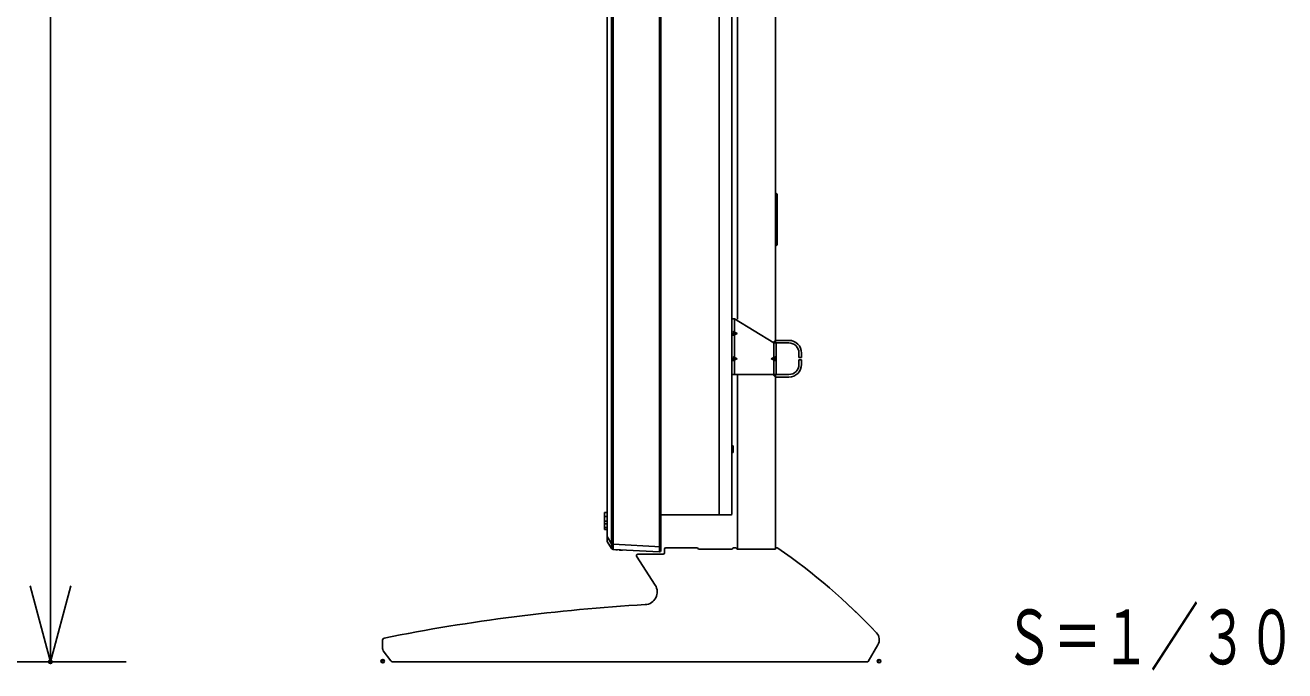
# Model space of a CAD drawing. Units: millimetres, scale not verified. Extents: x -63 to 64, y -57 to 57.
# Drawn here: x 20.05 to 53.27, y 0.48 to 17.49 of the extents above; entities that cross this region are included whole.
import ezdxf
from ezdxf.enums import TextEntityAlignment as Align

# ---------------------------------------------------------------- set-up
doc = ezdxf.new("R2010")
doc.units = ezdxf.units.MM
doc.header["$LTSCALE"] = 0.190236
doc.header["$PDMODE"] = 32
doc.header["$PDSIZE"] = 0.0951
for name, color, linetype in [('0-0_TOUROKU', 1, 'Continuous'), ('0-1_GAIKEI', 1, 'Continuous'), ('0-2_MOJI1', 3, 'Continuous'), ('0-3_WAKU', 7, 'Continuous')]:
    doc.layers.add(name, color=color, linetype=linetype)
doc.styles.add('ＭＳ ゴシック', font='')
doc.styles.get('ＭＳ ゴシック').set_extended_font_data('MS Gothic')

# ---------------------------------------------------------------- blocks, each defined once
blk = doc.blocks.new('_OPEN30')
at = {"layer": '0-2_MOJI1', "color": 7}
blk.add_line((0, 0), (-1, 0), dxfattribs=at)
blk.add_lwpolyline([(-1, 0.26795), (0, 0), (-1, -0.26795)], dxfattribs=at)

msp = doc.modelspace()

# ---------------------------------------------------------------- linework, layer by layer
at = {"layer": '0-1_GAIKEI'}
for p, q in [((35.5537, 34.2492), (35.5537, 3.8303)), ((36.7774, 34.4598), (36.7774, 3.6197)), ((38.3453, 4.5897), (38.3453, 33.4574)), ((39.883, 11.7331), (39.883, 13.0131)), ((38.6874, 9.7564), (38.7541, 9.7564)), ((38.7541, 9.7564), (38.7541, 9.4064)), ((38.7541, 9.3397), (38.8208, 9.3731)), ((38.7541, 9.3397), (38.7541, 8.7398)), ((39.7874, 9.1231), (39.7874, 8.7398)), ((40.1874, 9.1898), (39.8541, 9.1898)), ((39.8541, 9.1231), (40.1874, 9.1231)), ((38.6874, 8.7064), (38.8208, 8.7064)), ((38.8208, 8.7064), (38.7541, 8.7398)), ((38.7541, 8.6731), (38.8208, 8.7064)), ((38.7541, 8.6731), (38.7541, 8.2897)), ((39.7874, 8.7398), (39.7207, 8.7064)), ((39.8541, 8.7064), (39.7207, 8.7064)), ((39.7207, 8.7064), (39.7874, 8.6731)), ((39.7874, 8.6731), (39.7874, 8.2897)), ((39.8541, 8.7064), (39.8541, 8.7398)), ((39.8541, 8.6731), (39.8541, 8.7064)), ((39.8541, 8.6731), (39.8541, 8.2897)), ((40.4541, 8.8564), (40.4541, 8.8397)), ((40.5208, 8.8397), (40.5208, 8.8564)), ((40.5208, 8.8397), (40.5208, 8.7397)), ((40.4541, 8.5731), (40.4541, 8.5564)), ((40.5208, 8.5564), (40.5208, 8.5731)), ((38.6874, 8.2897), (38.7541, 8.2897)), ((38.7541, 8.2897), (39.7874, 8.2897)), ((39.7874, 8.2897), (39.8541, 8.2897)), ((40.1874, 8.2897), (39.8541, 8.2897)), ((39.8541, 8.2231), (40.1874, 8.2231)), ((35.3274, 4.6515), (35.3941, 4.6515)), ((35.3274, 4.6515), (35.3274, 4.5466)), ((35.3274, 4.4255), (35.3274, 4.5466)), ((35.3941, 4.5466), (35.3274, 4.5466)), ((35.3274, 4.4255), (35.3941, 4.4255)), ((35.3274, 4.4255), (35.3274, 4.3543)), ((35.3274, 4.3543), (35.3941, 4.3543)), ((35.3274, 4.2597), (35.3274, 4.3543)), ((35.3274, 4.2597), (35.3941, 4.2597)), ((35.3274, 4.2597), (35.3941, 4.2597)), ((35.3274, 4.2597), (35.3274, 4.2597)), ((35.3274, 4.2077), (35.3274, 4.2077)), ((35.3274, 4.2074), (35.3274, 4.2077)), ((35.3941, 4.2074), (35.3274, 4.2074)), ((35.3941, 4.0255), (35.5137, 3.8303)), ((35.5137, 3.8303), (35.5537, 3.8303)), ((35.5542, 3.6838), (35.5537, 3.6839)), ((35.5542, 3.8172), (36.8108, 3.7513)), ((35.6458, 3.6624), (35.6444, 3.6624)), ((35.7169, 3.6741), (35.7187, 3.6641)), ((35.7187, 3.6641), (35.7962, 3.6627)), ((35.7962, 3.6627), (35.7976, 3.6711))]:
    msp.add_line(p, q, dxfattribs=at)
at = {"layer": '0-1_GAIKEI', "color": 7}
for p, q in [((36.8108, 34.4265), (36.8108, 3.6531)), ((35.3941, 34.1673), (35.3941, 3.9122)), ((38.833, 9.7524), (38.833, 25.8731)), ((39.833, 9.1395), (39.833, 25.8731)), ((38.6874, 15.7064), (38.6874, 15.6398)), ((38.6874, 9.7564), (38.6874, 15.6398)), ((38.833, 3.6898), (38.833, 8.2898)), ((39.833, 3.6964), (39.833, 8.2898)), ((38.6874, 5.9231), (38.6874, 6.2231)), ((38.6874, 5.9231), (38.6874, 5.8564)), ((36.8108, 4.5897), (38.6541, 4.5897)), ((35.5137, 3.7077), (35.399, 3.8948)), ((36.7774, 3.6197), (35.5542, 3.6838)), ((36.9063, 3.6898), (36.9063, 3.5898)), ((37.7721, 3.7231), (36.9397, 3.7231)), ((37.8067, 3.6927), (37.7792, 3.7202)), ((38.6855, 3.6898), (37.8138, 3.6898)), ((38.72, 3.7202), (38.6926, 3.6927)), ((38.7921, 3.7231), (38.7272, 3.7231)), ((38.8267, 3.6927), (38.7992, 3.7202)), ((39.8264, 3.6898), (38.8338, 3.6898)), ((39.8364, 3.7064), (39.8364, 3.6998)), ((39.8793, 3.7231), (39.853, 3.7231)), ((39.9363, 3.69), (39.9363, 3.6907)), ((36.1726, 3.5052), (36.6634, 2.7396)), ((36.873, 3.5564), (36.2006, 3.5564)), ((40.003, 3.6439), (40.003, 3.6425)), ((42.383, 1.6022), (42.383, 1.6065)), ((42.4075, 1.5831), (42.4023, 1.5831)), ((29.473, 1.2988), (29.473, 1.0726)), ((29.4925, 1.0133), (29.6913, 0.7435)), ((42.2759, 0.728), (42.5358, 1.1673)), ((29.7316, 0.7231), (42.2673, 0.7231))]:
    msp.add_line(p, q, dxfattribs=at)
at = {"layer": '0-1_GAIKEI', "color": 3}
for p, q in [((20.7122, 32.4531), (20.7122, 2.7229)), ((3.3483, 0.7229), (22.7122, 0.7229))]:
    msp.add_line(p, q, dxfattribs=at)
at = {"layer": '0-1_GAIKEI'}
for points in [[(35.5137, 3.8303), (35.5137, 34.2492), (35.3941, 34.0541)], [(38.7541, 9.7564), (39.7874, 9.1231), (39.8541, 9.1231), (39.8541, 8.7398)], [(38.6874, 9.3731), (38.8208, 9.3731), (38.7541, 9.4064)], [(40.5208, 8.7397), (40.4541, 8.7397), (40.4541, 8.8397)], [(40.4541, 8.5731), (40.4541, 8.6731), (40.5208, 8.6731), (40.5208, 8.5731)], [(38.7208, 6.3897), (38.7208, 6.3231), (38.7208, 6.2564)], [(35.3941, 4.2077), (35.3274, 4.2077), (35.3274, 4.2597)], [(35.5127, 3.7412), (35.5127, 3.742), (35.5127, 3.7428), (35.5127, 3.7436), (35.5127, 3.7444), (35.5127, 3.7452), (35.5127, 3.746), (35.5127, 3.7468), (35.5127, 3.7476), (35.5127, 3.7484), (35.5127, 3.7492), (35.5128, 3.75), (35.5128, 3.7508), (35.5128, 3.7516), (35.5128, 3.7524), (35.5128, 3.7532), (35.5128, 3.754), (35.5128, 3.7548), (35.5128, 3.7556), (35.5128, 3.7564), (35.5128, 3.7572), (35.5128, 3.758), (35.5128, 3.7588), (35.5128, 3.7596), (35.5128, 3.7604), (35.5128, 3.7612), (35.5128, 3.762), (35.5128, 3.7628), (35.5128, 3.7636), (35.5128, 3.7645), (35.5128, 3.7653), (35.5128, 3.7661), (35.5128, 3.7669), (35.5128, 3.7677), (35.5128, 3.7685), (35.5128, 3.7693), (35.5128, 3.7701), (35.5128, 3.7709), (35.5128, 3.7717), (35.5128, 3.7725)], [(35.513, 3.7099), (35.513, 3.7107), (35.513, 3.7115), (35.5129, 3.7123), (35.5129, 3.7131), (35.5129, 3.7139), (35.5129, 3.7148), (35.5129, 3.7156), (35.5129, 3.7164), (35.5129, 3.7172), (35.5129, 3.718), (35.5129, 3.7188), (35.5129, 3.7196), (35.5128, 3.7204), (35.5128, 3.7212), (35.5128, 3.722), (35.5128, 3.7228), (35.5128, 3.7236), (35.5128, 3.7244), (35.5128, 3.7252), (35.5128, 3.726), (35.5128, 3.7268), (35.5128, 3.7276), (35.5128, 3.7284), (35.5128, 3.7292), (35.5128, 3.73), (35.5128, 3.7308), (35.5128, 3.7316), (35.5128, 3.7324), (35.5128, 3.7332), (35.5128, 3.734), (35.5128, 3.7348), (35.5128, 3.7356), (35.5128, 3.7364), (35.5128, 3.7372), (35.5128, 3.738), (35.5128, 3.7388), (35.5127, 3.7396), (35.5127, 3.7404), (35.5127, 3.7412)], [(35.5128, 3.7725), (35.5128, 3.7733), (35.5128, 3.7741), (35.5128, 3.7749), (35.5128, 3.7757), (35.5128, 3.7765), (35.5128, 3.7773), (35.5128, 3.7781), (35.5129, 3.7789), (35.5129, 3.7797), (35.5129, 3.7805), (35.5129, 3.7813), (35.5129, 3.7821), (35.5129, 3.7829), (35.5129, 3.7837), (35.5129, 3.7845), (35.5129, 3.7853), (35.5129, 3.7861), (35.5129, 3.7869), (35.5129, 3.7877), (35.5129, 3.7885), (35.5129, 3.7893), (35.5129, 3.7901), (35.5129, 3.7909), (35.5129, 3.7917), (35.5129, 3.7925), (35.5129, 3.7933), (35.5129, 3.7941), (35.5129, 3.7949), (35.5129, 3.7957), (35.5129, 3.7965), (35.5129, 3.7973), (35.5129, 3.7981), (35.5129, 3.7989), (35.5129, 3.7997), (35.5129, 3.8005), (35.5129, 3.8013), (35.5129, 3.8021), (35.513, 3.8029), (35.513, 3.8037)], [(35.513, 3.8142), (35.513, 3.8144), (35.513, 3.8146), (35.513, 3.8148), (35.513, 3.815), (35.513, 3.8152), (35.513, 3.8154), (35.513, 3.8156), (35.513, 3.8158), (35.513, 3.816), (35.513, 3.8162), (35.513, 3.8164), (35.513, 3.8166), (35.513, 3.8168), (35.513, 3.817), (35.513, 3.8172), (35.513, 3.8174), (35.513, 3.8176), (35.513, 3.8178), (35.513, 3.818), (35.513, 3.8182), (35.513, 3.8184), (35.513, 3.8186), (35.513, 3.8188), (35.513, 3.819), (35.513, 3.8192), (35.513, 3.8194), (35.513, 3.8196), (35.513, 3.8198), (35.5131, 3.82), (35.5131, 3.8202), (35.5131, 3.8204), (35.5131, 3.8206), (35.5131, 3.8208), (35.5131, 3.821), (35.5131, 3.8212), (35.5131, 3.8214), (35.5131, 3.8216), (35.5131, 3.8218), (35.5131, 3.822)], [(35.513, 3.8037), (35.513, 3.8045), (35.513, 3.8053), (35.513, 3.8061), (35.513, 3.8069), (35.513, 3.8077), (35.513, 3.8085), (35.513, 3.8093), (35.513, 3.8101), (35.513, 3.8109), (35.513, 3.8117), (35.513, 3.8125), (35.513, 3.8134), (35.513, 3.8142), (35.513, 3.8142)], [(35.5131, 3.822), (35.5131, 3.8222), (35.5131, 3.8224), (35.5132, 3.8227), (35.5132, 3.8229), (35.5132, 3.8231), (35.5132, 3.8233), (35.5132, 3.8235), (35.5132, 3.8237), (35.5132, 3.8239), (35.5132, 3.8241), (35.5132, 3.8243), (35.5132, 3.8245), (35.5133, 3.8247), (35.5133, 3.8249), (35.5133, 3.8251), (35.5133, 3.8253), (35.5133, 3.8255), (35.5133, 3.8257), (35.5133, 3.8259), (35.5133, 3.8261), (35.5134, 3.8263), (35.5134, 3.8265), (35.5134, 3.8267), (35.5134, 3.8269), (35.5134, 3.8271), (35.5134, 3.8273), (35.5134, 3.8275), (35.5135, 3.8277), (35.5135, 3.8279), (35.5135, 3.8281), (35.5135, 3.8283), (35.5135, 3.8285), (35.5135, 3.8287), (35.5136, 3.8289), (35.5136, 3.8291), (35.5136, 3.8293), (35.5136, 3.8295), (35.5136, 3.8297), (35.5136, 3.8299)], [(35.5136, 3.8299), (35.5137, 3.8301), (35.5137, 3.8303)], [(35.5542, 3.8172), (35.5542, 3.8166), (35.5542, 3.816), (35.5542, 3.8154), (35.5543, 3.8148), (35.5543, 3.8142), (35.5543, 3.8135), (35.5543, 3.8129), (35.5543, 3.8123), (35.5543, 3.8117), (35.5543, 3.8111), (35.5543, 3.8105), (35.5544, 3.8099), (35.5544, 3.8093), (35.5544, 3.8087), (35.5544, 3.8081), (35.5544, 3.8075), (35.5544, 3.8069), (35.5544, 3.8063), (35.5544, 3.8057), (35.5545, 3.8051), (35.5545, 3.8045), (35.5545, 3.8038), (35.5545, 3.8032), (35.5545, 3.8026), (35.5545, 3.802), (35.5545, 3.8014), (35.5545, 3.8008), (35.5545, 3.8002), (35.5545, 3.7996), (35.5546, 3.799), (35.5546, 3.7984), (35.5546, 3.7978), (35.5546, 3.7972), (35.5546, 3.7966), (35.5546, 3.796), (35.5546, 3.7954), (35.5546, 3.7948), (35.5546, 3.7941), (35.5546, 3.7935)], [(35.5549, 3.6989), (35.5549, 3.6983), (35.5549, 3.6977), (35.5549, 3.6971), (35.5549, 3.6965), (35.5549, 3.6959), (35.5549, 3.6953), (35.5549, 3.6947), (35.5549, 3.6941), (35.5548, 3.6935), (35.5548, 3.6929), (35.5548, 3.6923), (35.5548, 3.6917), (35.5548, 3.6911), (35.5548, 3.6905), (35.5548, 3.6899), (35.5548, 3.6892), (35.5547, 3.6886), (35.5547, 3.688), (35.5547, 3.6874), (35.5547, 3.6868), (35.5547, 3.6862), (35.5547, 3.6856), (35.5546, 3.685), (35.5544, 3.6844), (35.5542, 3.6838)], [(35.5546, 3.7935), (35.5546, 3.7929), (35.5546, 3.7923), (35.5546, 3.7917), (35.5547, 3.7911), (35.5547, 3.7905), (35.5547, 3.7899), (35.5547, 3.7893), (35.5547, 3.7887), (35.5547, 3.7881), (35.5547, 3.7875), (35.5547, 3.7869), (35.5547, 3.7863), (35.5547, 3.7857), (35.5547, 3.785), (35.5547, 3.7844), (35.5547, 3.7838), (35.5547, 3.7832), (35.5547, 3.7826), (35.5547, 3.782), (35.5548, 3.7814), (35.5548, 3.7808), (35.5548, 3.7802), (35.5548, 3.7796), (35.5548, 3.779), (35.5548, 3.7784), (35.5548, 3.7778), (35.5548, 3.7772), (35.5548, 3.7766), (35.5548, 3.776), (35.5548, 3.7753), (35.5548, 3.7747), (35.5548, 3.7741), (35.5548, 3.7735), (35.5548, 3.7729), (35.5548, 3.7723), (35.5548, 3.7717), (35.5548, 3.7711), (35.5548, 3.7705), (35.5548, 3.7699)], [(35.5548, 3.7699), (35.5548, 3.7693), (35.5548, 3.7687), (35.5548, 3.7681), (35.5548, 3.7675), (35.5548, 3.7669), (35.5548, 3.7663), (35.5549, 3.7656), (35.5549, 3.765), (35.5549, 3.7644), (35.5549, 3.7638), (35.5549, 3.7632), (35.5549, 3.7626), (35.5549, 3.762), (35.5549, 3.7614), (35.5549, 3.7608), (35.5549, 3.7602), (35.5549, 3.7596), (35.5549, 3.759), (35.5549, 3.7584), (35.5549, 3.7578), (35.5549, 3.7572), (35.5549, 3.7566), (35.5549, 3.7559), (35.5549, 3.7553), (35.5549, 3.7547), (35.5549, 3.7541), (35.5549, 3.7535), (35.5549, 3.7529), (35.5549, 3.7523), (35.5549, 3.7517), (35.5549, 3.7511), (35.5549, 3.7505), (35.5549, 3.7499), (35.5549, 3.7493), (35.5549, 3.7487), (35.5549, 3.7481), (35.5549, 3.7475), (35.5549, 3.7468), (35.5549, 3.7462)], [(35.5549, 3.7462), (35.5549, 3.7456), (35.5549, 3.745), (35.5549, 3.7444), (35.5549, 3.7438), (35.5549, 3.7432), (35.5549, 3.7426), (35.5549, 3.742), (35.5549, 3.7414), (35.5549, 3.7408), (35.5549, 3.7402), (35.5549, 3.7396), (35.5549, 3.739), (35.5549, 3.7384), (35.5549, 3.7378), (35.5549, 3.7371), (35.5549, 3.7365), (35.5549, 3.7359), (35.5549, 3.7353), (35.5549, 3.7347), (35.5549, 3.7341), (35.5549, 3.7335), (35.5549, 3.7329), (35.5549, 3.7323), (35.5549, 3.7317), (35.5549, 3.7311), (35.5549, 3.7305), (35.5549, 3.7299), (35.5549, 3.7293), (35.5549, 3.7287), (35.5549, 3.7281), (35.5549, 3.7274), (35.5549, 3.7268), (35.5549, 3.7262), (35.5549, 3.7256), (35.5549, 3.725), (35.5549, 3.7244), (35.5549, 3.7238), (35.5549, 3.7232), (35.5549, 3.7226)], [(35.5549, 3.7226), (35.5549, 3.722), (35.5549, 3.7214), (35.5549, 3.7208), (35.5549, 3.7202), (35.5549, 3.7196), (35.5549, 3.719), (35.5549, 3.7183), (35.5549, 3.7177), (35.5549, 3.7171), (35.5549, 3.7165), (35.5549, 3.7159), (35.5549, 3.7153), (35.5549, 3.7147), (35.5549, 3.7141), (35.5549, 3.7135), (35.5549, 3.7129), (35.5549, 3.7123), (35.5549, 3.7117), (35.5549, 3.7111), (35.5549, 3.7105), (35.5549, 3.7099), (35.5549, 3.7093), (35.5549, 3.7086), (35.5549, 3.708), (35.5549, 3.7074), (35.5549, 3.7068), (35.5549, 3.7062), (35.5549, 3.7056), (35.5549, 3.705), (35.5549, 3.7044), (35.5549, 3.7038), (35.5549, 3.7032), (35.5549, 3.7026), (35.5549, 3.702), (35.5549, 3.7014), (35.5549, 3.7008), (35.5549, 3.7002), (35.5549, 3.6996), (35.5549, 3.6989)], [(35.7515, 3.6735), (35.7169, 3.6741), (35.7167, 3.6753)]]:
    msp.add_lwpolyline(points, dxfattribs=at)
at = {"layer": '0-1_GAIKEI', "color": 7}
for points in [[(38.6874, 33.3777), (38.6874, 4.6231), (38.6874, 4.8831)], [(38.6874, 4.9231), (38.6874, 5.7897), (38.6874, 5.8564)], [(35.5132, 3.7087), (35.5132, 3.7088), (35.5132, 3.7088), (35.5131, 3.7088), (35.5131, 3.7088), (35.5131, 3.7089), (35.5131, 3.7089), (35.5131, 3.7089), (35.5131, 3.709), (35.5131, 3.709), (35.5131, 3.709), (35.5131, 3.7091), (35.5131, 3.7091), (35.5131, 3.7091), (35.5131, 3.7091), (35.5131, 3.7092), (35.513, 3.7092), (35.513, 3.7092), (35.513, 3.7093), (35.513, 3.7093), (35.513, 3.7093), (35.513, 3.7093), (35.513, 3.7094), (35.513, 3.7094), (35.513, 3.7094), (35.513, 3.7095), (35.513, 3.7095), (35.513, 3.7095), (35.513, 3.7096), (35.513, 3.7096), (35.513, 3.7096), (35.513, 3.7096), (35.513, 3.7097), (35.513, 3.7097), (35.513, 3.7097), (35.513, 3.7098), (35.513, 3.7098), (35.513, 3.7098), (35.513, 3.7099), (35.513, 3.7099)], [(35.5137, 3.7077), (35.5137, 3.7077), (35.5137, 3.7077), (35.5136, 3.7078), (35.5136, 3.7078), (35.5136, 3.7078), (35.5136, 3.7078), (35.5136, 3.7079), (35.5136, 3.7079), (35.5135, 3.7079), (35.5135, 3.7079), (35.5135, 3.708), (35.5135, 3.708), (35.5135, 3.708), (35.5135, 3.708), (35.5135, 3.7081), (35.5134, 3.7081), (35.5134, 3.7081), (35.5134, 3.7082), (35.5134, 3.7082), (35.5134, 3.7082), (35.5134, 3.7082), (35.5134, 3.7083), (35.5134, 3.7083), (35.5133, 3.7083), (35.5133, 3.7083), (35.5133, 3.7084), (35.5133, 3.7084), (35.5133, 3.7084), (35.5133, 3.7085), (35.5133, 3.7085), (35.5133, 3.7085), (35.5133, 3.7085), (35.5132, 3.7086), (35.5132, 3.7086), (35.5132, 3.7086), (35.5132, 3.7086), (35.5132, 3.7087), (35.5132, 3.7087), (35.5132, 3.7087)], [(40.0198, 3.6303), (40.0185, 3.6312), (40.0173, 3.6321), (40.016, 3.633), (40.0148, 3.6339), (40.0135, 3.6348), (40.0123, 3.6357), (40.011, 3.6366), (40.0098, 3.6375), (40.0086, 3.6384), (40.0073, 3.6394), (40.0061, 3.6403)], [(40.0691, 3.5956), (40.0678, 3.5965), (40.0666, 3.5974), (40.0653, 3.5983), (40.0641, 3.5992), (40.0628, 3.6001), (40.0615, 3.601), (40.0603, 3.6019), (40.059, 3.6028), (40.0577, 3.6036), (40.0565, 3.6045), (40.0552, 3.6054), (40.0539, 3.6063), (40.0527, 3.6072), (40.0514, 3.6081), (40.0501, 3.6089), (40.0489, 3.6098), (40.0476, 3.6107), (40.0463, 3.6116), (40.0451, 3.6125), (40.0438, 3.6134), (40.0425, 3.6143), (40.0413, 3.6151), (40.04, 3.616), (40.0387, 3.6169), (40.0375, 3.6178), (40.0362, 3.6187), (40.0349, 3.6196), (40.0337, 3.6204), (40.0324, 3.6213), (40.0311, 3.6222), (40.0299, 3.6231), (40.0286, 3.624), (40.0274, 3.6249), (40.0261, 3.6258), (40.0248, 3.6267), (40.0236, 3.6276), (40.0223, 3.6285), (40.0211, 3.6294), (40.0198, 3.6303)]]:
    msp.add_lwpolyline(points, dxfattribs=at)
msp.add_lwpolyline([(35.513, 3.7099), (35.513, 3.7099), (35.513, 3.7099)], close=True, dxfattribs=at)
at = {"layer": '0-1_GAIKEI'}
for centre, radius, start, end in [((39.833, 13.0131), 0.05, 0.00009, 90.00007), ((39.833, 11.7331), 0.05, 269.99994, 359.99993), ((39.8541, 9.1231), 0.0667, 90, 180), ((40.1874, 8.8564), 0.3333, 0, 90), ((40.1874, 8.8564), 0.2667, 0, 90), ((40.1874, 8.5564), 0.3333, 270, 0), ((40.1874, 8.5564), 0.2667, 270, 0), ((39.8541, 8.2897), 0.0667, 180, 270), ((38.6874, 6.3897), 0.0333, 0, 90), ((38.6874, 6.2564), 0.0333, 270, 0), ((35.7399, 3.8308), 0.1862, 180.13777, 184.18616), ((35.6444, 3.6817), 0.0193, 184.90006, 270), ((35.6458, 3.6817), 0.0193, 270, 349.0075)]:
    msp.add_arc(centre, radius, start, end, dxfattribs=at)
at = {"layer": '0-1_GAIKEI', "color": 7}
for centre, radius, start, end in [((38.6541, 4.6231), 0.0333, 270, 326.30993), ((38.6541, 4.6231), 0.0333, 326.30993, 0), ((35.4274, 3.9122), 0.0333, 180, 211.5), ((36.9397, 3.6898), 0.0333, 90.00002, 179.99996), ((37.7722, 3.7131), 0.01, 45, 90.00002), ((37.8138, 3.6998), 0.01, 225.00009, 270.00005), ((38.6855, 3.6998), 0.01, 270.00005, 315.00002), ((38.7272, 3.7131), 0.01, 90.00002, 134.99994), ((38.7921, 3.7131), 0.01, 45, 90.00002), ((38.8338, 3.6998), 0.01, 225.00009, 270.00005), ((39.8264, 3.6998), 0.01, 270.00005, 0.00004), ((39.853, 3.7064), 0.0167, 90.00002, 179.99997), ((39.8793, 3.6898), 0.0333, 55.29151, 90.00002), ((30.4082, -9.9838), 16.6667, 43.48993, 55.29151), ((36.2006, 3.5231), 0.0333, 90.00002, 212.66089), ((36.7774, 3.6531), 0.0333, 270, 0), ((36.873, 3.5898), 0.0333, 270.00005, 0.00004), ((36.3826, 2.5597), 0.3333, 273.29046, 32.66091), ((39.2716, -47.6907), 50.0001, 93.29037, 101.25453), ((30.4068, -9.9844), 16.6667, 44.06366, 46.80295), ((29.523, 1.2988), 0.05, 101.25453, 179.99995), ((42.3063, 1.303), 0.2667, 329.38735, 43.48982), ((29.573, 1.0726), 0.1, 180.00007, 216.38444), ((29.7316, 0.7731), 0.05, 216.38444, 270), ((42.2673, 0.7331), 0.01, 270.00005, 329.38735)]:
    msp.add_arc(centre, radius, start, end, dxfattribs=at)
at = {"layer": '0-1_GAIKEI'}
for centre, major_axis, ratio, start_param, end_param in [((38.7541, 9.3731), (-0.0649, 0.0401), 0.381871, 4.9439905, 6.5147868), ((38.7541, 9.373), (0.0649, 0.0401), 0.381871, 2.9099912, 4.4807875), ((38.7541, 8.7065), (-0.0649, 0.0401), 0.381871, 4.9439905, 6.5147868), ((38.7541, 8.7064), (0.0649, 0.0401), 0.381871, 2.9099912, 4.4807875), ((39.7874, 8.7065), (0.0649, 0.0401), 0.381871, 6.0515838, 7.6223801), ((39.7874, 8.7064), (-0.0649, 0.0401), 0.381871, 1.8023978, 3.3731942), ((35.5568, 3.8172), (0.0499, 0.0035), 0.003719, 1.6230241, 2.6446053)]:
    msp.add_ellipse(centre, major_axis=major_axis, ratio=ratio, start_param=start_param, end_param=end_param, dxfattribs=at)
at = {"layer": '0-1_GAIKEI', "color": 7}
msp.add_ellipse((35.5568, 3.7338), major_axis=(-0.0026, -0.0499), ratio=0.997472, start_param=5.261604, end_param=6.2831853, dxfattribs=at)
at = {"layer": '0-2_MOJI1', "color": 7}
msp.add_point((20.7122, 0.7229), dxfattribs=at)
at = {"layer": '0-3_WAKU'}
for p in [(29.477, 0.7382), (42.5672, 0.7382)]:
    msp.add_point(p, dxfattribs=at)

# ---------------------------------------------------------------- block references
at = {"layer": '0-1_GAIKEI', "xscale": 2, "yscale": 2, "rotation": 270}
msp.add_blockref('_OPEN30', (20.7122, 0.7229), dxfattribs=at)

# ---------------------------------------------------------------- texts
at = {"layer": '0-0_TOUROKU', "style": 'ＭＳ ゴシック', "width": 0.65}
msp.add_text('Ｓ＝１／３０', height=1.444, dxfattribs=at).set_placement((45.8783, 0.2207), align=Align.BOTTOM_LEFT)

doc.saveas('drawing.dxf')
